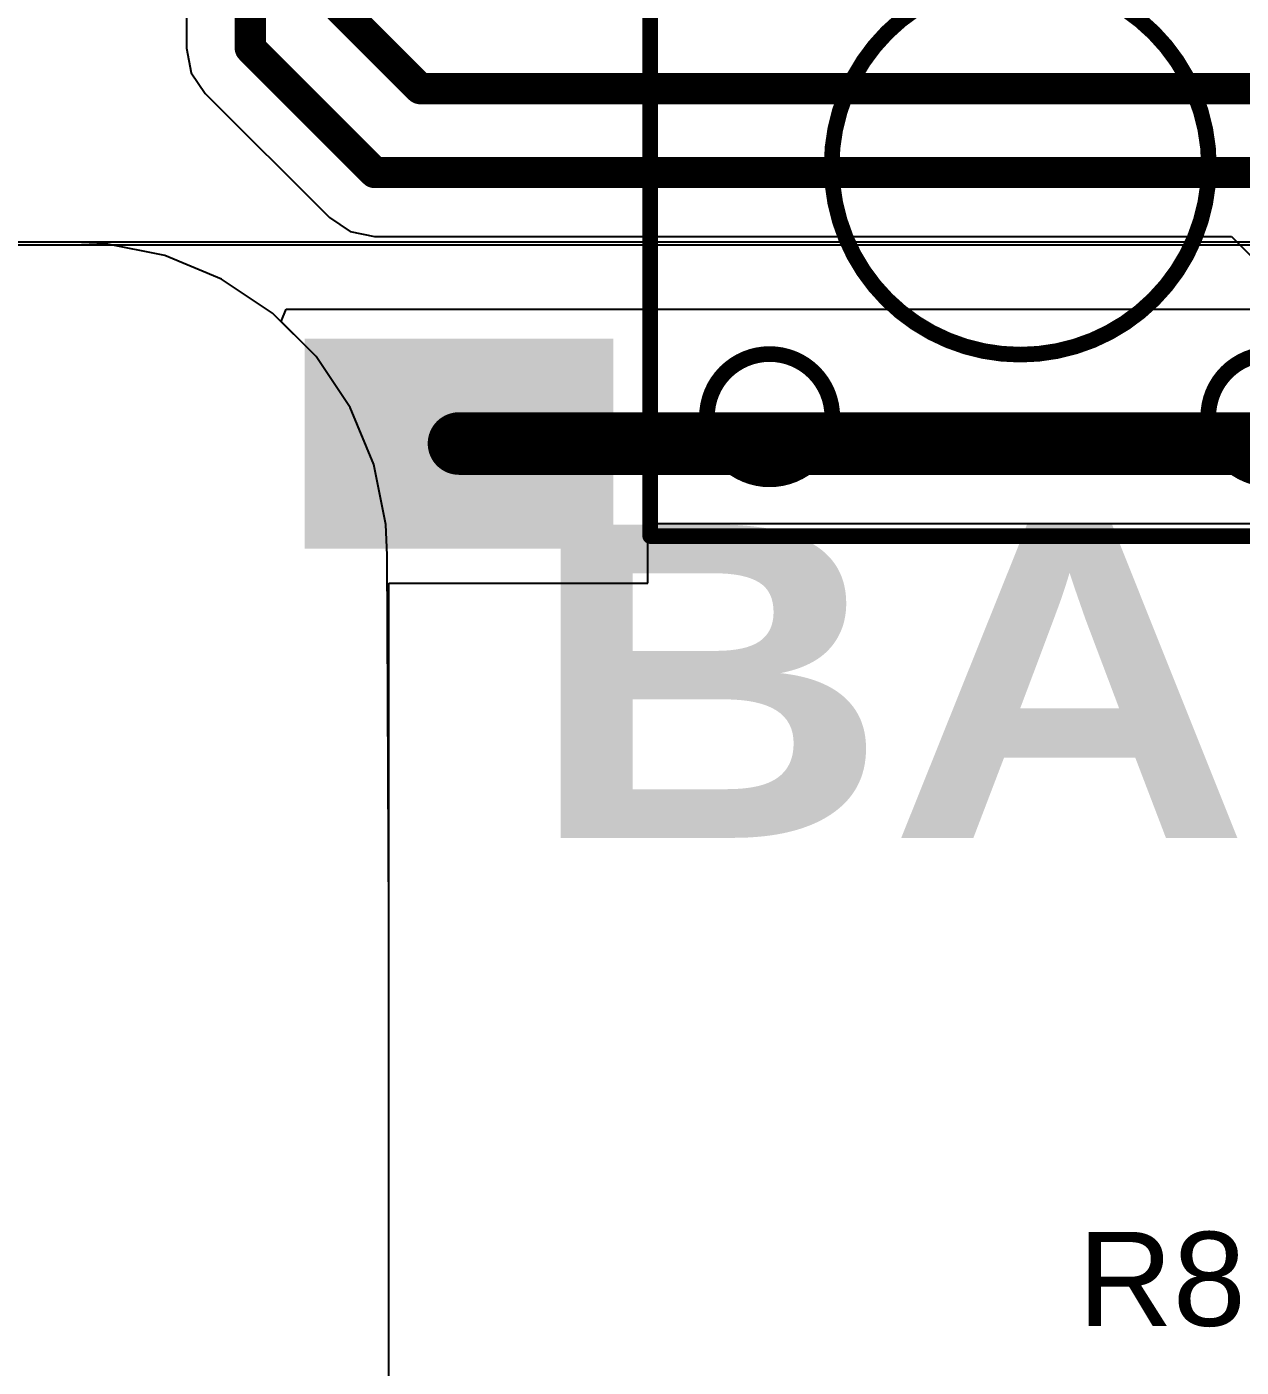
# Model space of a CAD drawing. Header units: inches. Extents: x 0 to 198, y 0 to 199.
# Drawn here: x 4.0195 to 4.4071, y 0.8218 to 1.2497 of the extents above; entities that cross this region are included whole.
import ezdxf

# ---------------------------------------------------------------- set-up
doc = ezdxf.new("R2010")
doc.units = ezdxf.units.IN
doc.header["$MEASUREMENT"] = 0
for name, color, linetype in [('Bottom Layer', 5, 'Continuous'), ('Layer 1', 16, 'Continuous'), ('Layer 2', 76, 'Continuous'), ('Top Layer', 1, 'Continuous'), ('Top Overlay', 2, 'Continuous'), ('Top Paste', 8, 'Continuous'), ('Top Solder', 216, 'Continuous')]:
    doc.layers.add(name, color=color, linetype=linetype)
doc.styles.add('Arial', font='', dxfattribs={"height": 0.2})
doc.styles.add('Arial Black_Bold', font='', dxfattribs={"height": 0.2})
doc.styles.get('Arial').set_extended_font_data('Arial')
doc.styles.get('Arial Black_Bold').set_extended_font_data('Arial Black', bold=True)

# ---------------------------------------------------------------- blocks, each defined once
blk = doc.blocks.new('TS_1002S_12026C_21')
at = {"layer": 'Top Layer'}
for points in [[(-0.22441, 0.11811), (-0.13385, 0.11811), (-0.13385, 0.05906), (-0.22441, 0.05906)], [(0.13385, 0.1181), (0.22441, 0.1181), (0.22441, 0.05905), (0.13385, 0.05905)], [(-0.22441, -0.05906), (-0.13385, -0.05906), (-0.13385, -0.11811), (-0.22441, -0.11811)], [(0.13385, -0.05906), (0.22441, -0.05906), (0.22441, -0.11811), (0.13385, -0.11811)]]:
    blk.add_hatch(color=1, dxfattribs=at).paths.add_polyline_path(points)
at = {"layer": 'Top Paste'}
for points in [[(-0.22441, 0.11811), (-0.13385, 0.11811), (-0.13385, 0.05906), (-0.22441, 0.05906)], [(0.13385, 0.1181), (0.22441, 0.1181), (0.22441, 0.05905), (0.13385, 0.05905)], [(-0.22441, -0.05906), (-0.13385, -0.05906), (-0.13385, -0.11811), (-0.22441, -0.11811)], [(0.13385, -0.05906), (0.22441, -0.05906), (0.22441, -0.11811), (0.13385, -0.11811)]]:
    blk.add_hatch(color=8, dxfattribs=at).paths.add_polyline_path(points)
at = {"layer": 'Top Solder'}
for points in [[(-0.22841, 0.12211), (-0.12985, 0.12211), (-0.12985, 0.05506), (-0.22841, 0.05506)], [(0.12985, 0.1221), (0.22841, 0.1221), (0.22841, 0.05505), (0.12985, 0.05505)], [(-0.22841, -0.05506), (-0.12985, -0.05506), (-0.12985, -0.12211), (-0.22841, -0.12211)], [(0.12985, -0.05506), (0.22841, -0.05506), (0.22841, -0.12211), (0.12985, -0.12211)]]:
    blk.add_hatch(color=216, dxfattribs=at).paths.add_polyline_path(points)
at = {"layer": 'Top Overlay'}
for points in [[(-0.11811, 0.1181, 0.005, 0.005, 0), (0.11811, 0.1181, 0.005, 0.005, 0)], [(-0.11811, -0.11812, 0.005, 0.005, 0), (-0.11811, 0.1181, 0.005, 0.005, 0)], [(0.11811, -0.11812, 0.005, 0.005, 0), (0.11811, 0.1181, 0.005, 0.005, 0)], [(-0.24, 0.094, 0.01, 0.01, 0), (-0.235, 0.089, 0.01, 0.01, 0)], [(-0.24, 0.084, 0.01, 0.01, 0), (-0.24, 0.094, 0.01, 0.01, 0)], [(-0.24, 0.084, 0.01, 0.01, 0), (-0.235, 0.089, 0.01, 0.01, 0)], [(-0.11811, -0.11812, 0.005, 0.005, 0), (0.11811, -0.11812, 0.005, 0.005, 0)]]:
    blk.add_lwpolyline(points, format="xyseb", dxfattribs=at)
for points in [[(-0.11936, 0.1181, 0.0025, 0.0025, 1), (-0.11686, 0.1181, 0.0025, 0.0025, 1)], [(-0.11936, 0.1181, 0.0025, 0.0025, 1), (-0.11686, 0.1181, 0.0025, 0.0025, 1)], [(0.11686, 0.1181, 0.0025, 0.0025, 1), (0.11936, 0.1181, 0.0025, 0.0025, 1)], [(0.11686, 0.1181, 0.0025, 0.0025, 1), (0.11936, 0.1181, 0.0025, 0.0025, 1)], [(-0.2425, 0.094, 0.005, 0.005, 1), (-0.2375, 0.094, 0.005, 0.005, 1)], [(-0.2425, 0.094, 0.005, 0.005, 1), (-0.2375, 0.094, 0.005, 0.005, 1)], [(-0.05992, 0.07994, 0.005, 0.005, 1), (-0.09992, 0.07994, 0.005, 0.005, 1)], [(0.1, 0.07999, 0.005, 0.005, 1), (0.06, 0.07999, 0.005, 0.005, 1)], [(-0.2375, 0.089, 0.005, 0.005, 1), (-0.2325, 0.089, 0.005, 0.005, 1)], [(-0.2375, 0.089, 0.005, 0.005, 1), (-0.2325, 0.089, 0.005, 0.005, 1)], [(-0.2425, 0.084, 0.005, 0.005, 1), (-0.2375, 0.084, 0.005, 0.005, 1)], [(-0.2425, 0.084, 0.005, 0.005, 1), (-0.2375, 0.084, 0.005, 0.005, 1)], [(-0.10117, 0.07994, 0.0025, 0.0025, 1), (-0.09867, 0.07994, 0.0025, 0.0025, 1)], [(-0.06117, 0.07994, 0.0025, 0.0025, 1), (-0.05867, 0.07994, 0.0025, 0.0025, 1)], [(0.05875, 0.07999, 0.0025, 0.0025, 1), (0.06125, 0.07999, 0.0025, 0.0025, 1)], [(0.09875, 0.07999, 0.0025, 0.0025, 1), (0.10125, 0.07999, 0.0025, 0.0025, 1)], [(0.06021, 0, 0.005, 0.005, 1), (-0.06021, 0, 0.005, 0.005, 1)], [(-0.06146, 0, 0.0025, 0.0025, 1), (-0.05896, 0, 0.0025, 0.0025, 1)], [(0.05896, 0, 0.0025, 0.0025, 1), (0.06146, 0, 0.0025, 0.0025, 1)], [(-0.06, -0.08001, 0.005, 0.005, 1), (-0.1, -0.08001, 0.005, 0.005, 1)], [(0.1, -0.08001, 0.005, 0.005, 1), (0.06, -0.08001, 0.005, 0.005, 1)], [(-0.10125, -0.08001, 0.0025, 0.0025, 1), (-0.09875, -0.08001, 0.0025, 0.0025, 1)], [(-0.06125, -0.08001, 0.0025, 0.0025, 1), (-0.05875, -0.08001, 0.0025, 0.0025, 1)], [(0.05875, -0.08001, 0.0025, 0.0025, 1), (0.06125, -0.08001, 0.0025, 0.0025, 1)], [(0.09875, -0.08001, 0.0025, 0.0025, 1), (0.10125, -0.08001, 0.0025, 0.0025, 1)], [(-0.11936, -0.11812, 0.0025, 0.0025, 1), (-0.11686, -0.11812, 0.0025, 0.0025, 1)], [(-0.11936, -0.11812, 0.0025, 0.0025, 1), (-0.11686, -0.11812, 0.0025, 0.0025, 1)], [(0.11686, -0.11812, 0.0025, 0.0025, 1), (0.11936, -0.11812, 0.0025, 0.0025, 1)], [(0.11686, -0.11812, 0.0025, 0.0025, 1), (0.11936, -0.11812, 0.0025, 0.0025, 1)]]:
    blk.add_lwpolyline(points, format="xyseb", close=True, dxfattribs=at)

msp = doc.modelspace()

# ---------------------------------------------------------------- linework, layer by layer
at = {"layer": 'Bottom Layer'}
for p, q in [((4.07045, 2.06211), (4.07045, 1.24289)), ((4.07045, 1.24289), (4.072, 1.23508)), ((4.072, 1.23508), (4.07642, 1.22847)), ((4.07642, 1.22847), (4.1161, 1.18879)), ((4.1161, 1.18879), (4.1161, 1.18879)), ((4.1161, 1.18879), (4.12271, 1.18437)), ((4.12271, 1.18437), (4.13051, 1.18282)), ((4.13051, 1.18282), (4.13052, 1.18282)), ((4.13052, 1.18282), (4.40399, 1.18282)), ((4.40399, 1.18282), (4.41426, 1.17255)), ((4.03452, 1.181), (1.32, 1.181)), ((4.04432, 1.18052), (4.03452, 1.181)), ((4.06355, 1.17669), (4.04432, 1.18052)), ((4.08166, 1.16919), (4.06355, 1.17669)), ((4.09796, 1.1583), (4.08166, 1.16919)), ((4.11182, 1.14444), (4.09796, 1.1583)), ((4.12271, 1.12814), (4.11182, 1.14444)), ((4.13021, 1.11003), (4.12271, 1.12814)), ((4.13404, 1.0908), (4.13021, 1.11003)), ((4.13452, 1.081), (4.13404, 1.0908)), ((4.135, 0.965), (4.13452, 1.081)), ((4.13452, 1.081), (4.13452, 1.081)), ((4.135, 0.32863), (4.135, 0.965))]:
    msp.add_line(p, q, dxfattribs=at)
for points in [[(4.09084, 1.24289, 0.01, 0.01, 0), (4.09084, 2.18214, 0.01, 0.01, 0)], [(4.11902, 1.25598, 0.01, 0.01, 0), (4.145, 1.23, 0.01, 0.01, 0)], [(4.09084, 1.24289, 0.01, 0.01, 0), (4.13051, 1.20321, 0.01, 0.01, 0)], [(4.145, 1.23, 0.01, 0.01, 0), (5.65116, 1.23, 0.01, 0.01, 0)], [(4.13051, 1.20321, 0.01, 0.01, 0), (4.41243, 1.20321, 0.01, 0.01, 0)]]:
    msp.add_lwpolyline(points, format="xyseb", dxfattribs=at)
for points in [[(4.08834, 1.24289, 0.005, 0.005, 1), (4.09334, 1.24289, 0.005, 0.005, 1)], [(4.08834, 1.24289, 0.005, 0.005, 1), (4.09334, 1.24289, 0.005, 0.005, 1)], [(4.1425, 1.23, 0.005, 0.005, 1), (4.1475, 1.23, 0.005, 0.005, 1)], [(4.1425, 1.23, 0.005, 0.005, 1), (4.1475, 1.23, 0.005, 0.005, 1)], [(4.12802, 1.20321, 0.005, 0.005, 1), (4.13302, 1.20321, 0.005, 0.005, 1)], [(4.12802, 1.20321, 0.005, 0.005, 1), (4.13302, 1.20321, 0.005, 0.005, 1)]]:
    msp.add_lwpolyline(points, format="xyseb", close=True, dxfattribs=at)
at = {"layer": 'Layer 1'}
for p, q in [((4.03452, 1.181), (1.32, 1.181)), ((4.04432, 1.18052), (4.03452, 1.181)), ((4.06355, 1.17669), (4.04432, 1.18052)), ((4.08166, 1.16919), (4.06355, 1.17669)), ((4.09796, 1.1583), (4.08166, 1.16919)), ((4.11182, 1.14444), (4.09796, 1.1583)), ((4.12271, 1.12814), (4.11182, 1.14444)), ((4.13021, 1.11003), (4.12271, 1.12814)), ((4.13404, 1.0908), (4.13021, 1.11003)), ((4.13452, 1.081), (4.13404, 1.0908)), ((4.135, 0.965), (4.13452, 1.081)), ((4.13452, 1.081), (4.13452, 1.081)), ((4.135, 0.02039), (4.135, 0.965))]:
    msp.add_line(p, q, dxfattribs=at)
at = {"layer": 'Layer 2'}
for p, q in [((5.58, 1.18), (0.46584, 1.18)), ((4.10065, 1.15561), (4.10231, 1.15961)), ((4.11182, 1.14444), (4.10065, 1.15561)), ((4.10231, 1.15961), (5.58, 1.15961)), ((4.12271, 1.12814), (4.11182, 1.14444)), ((4.13021, 1.11003), (4.12271, 1.12814)), ((4.13404, 1.0908), (4.13021, 1.11003)), ((4.13452, 1.081), (4.13404, 1.0908)), ((4.135, 0.965), (4.13452, 1.081)), ((4.13452, 1.081), (4.13452, 1.081)), ((4.135, 0.02039), (4.135, 0.965))]:
    msp.add_line(p, q, dxfattribs=at)
at = {"layer": 'Top Layer'}
for p, q in [((4.555, 1.181), (1.891, 1.181)), ((4.21773, 1.07215), (4.21773, 1.09119)), ((4.21773, 1.09119), (4.45544, 1.09119)), ((4.135, 0.02039), (4.135, 1.07215)), ((4.135, 1.07215), (4.21773, 1.07215))]:
    msp.add_line(p, q, dxfattribs=at)
msp.add_lwpolyline([(4.15745, 1.11668, 0.02, 0.02, 0), (4.43465, 1.11668, 0.02, 0.02, 0)], format="xyseb", dxfattribs=at)
msp.add_lwpolyline([(4.15245, 1.11668, 0.01, 0.01, 1), (4.16245, 1.11668, 0.01, 0.01, 1)], format="xyseb", close=True, dxfattribs=at)

# ---------------------------------------------------------------- block references
msp.add_blockref('TS_1002S_12026C_21', (4.33658, 1.20526))

# ---------------------------------------------------------------- texts
at = {"layer": 'Top Overlay', "style": 'Arial Black_Bold'}
msp.add_text('BACK', height=0.1, rotation=360, dxfattribs=at).set_placement((4.17915, 0.99079))
at = {"layer": 'Top Overlay', "style": 'Arial'}
msp.add_text('R8', height=0.03, dxfattribs=at).set_placement((4.35501, 0.835))

doc.saveas('drawing.dxf')
